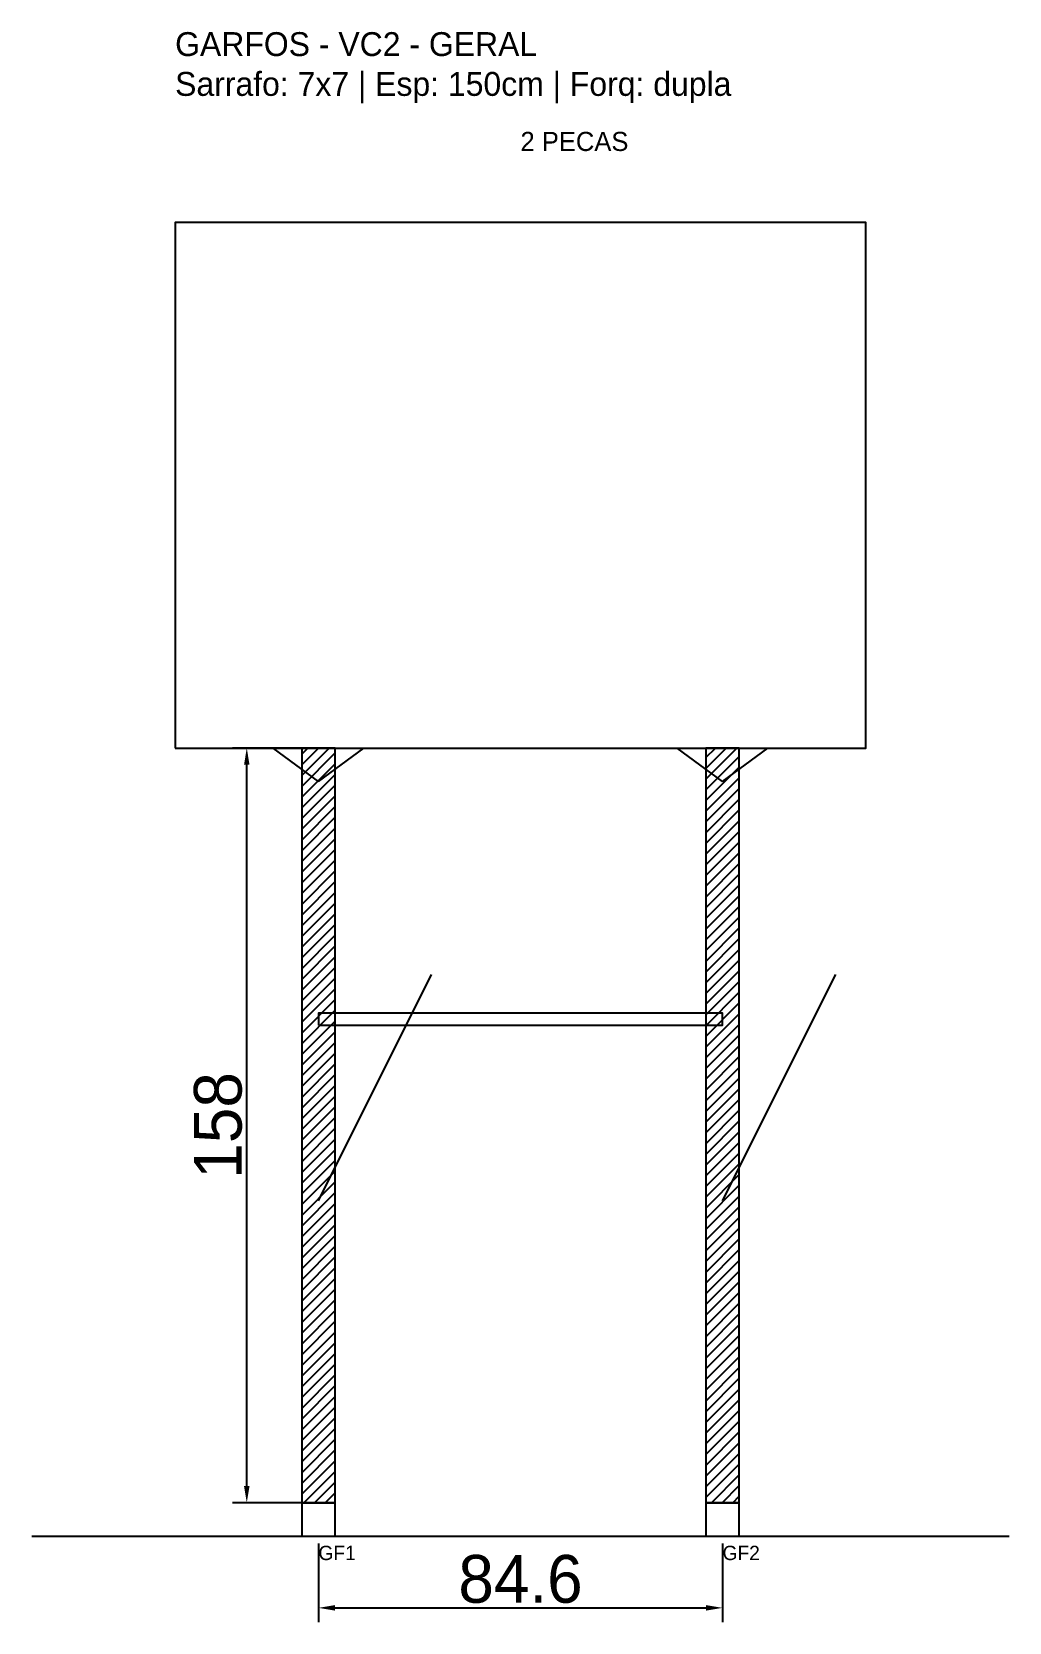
# Model space of a CAD drawing. Header units: metres. Extents: x -30 to 175, y -25 to 308.
import ezdxf

# ---------------------------------------------------------------- set-up
doc = ezdxf.new("R2010")
doc.units = ezdxf.units.M
for name, color, linetype in [('BARRA_ANCORAGEM', 1, 'Continuous'), ('COTA', 241, 'Continuous'), ('GARFOS OK', 3, 'Continuous'), ('NOME DA VIGA', 6, 'Continuous'), ('SARR_7x7', 40, 'Continuous'), ('TIRAS REESCORAMENTO', 252, 'Continuous'), ('VIGAS', 3, 'Continuous')]:
    doc.layers.add(name, color=color, linetype=linetype)
doc.dimstyles.new('EZ DXF', dxfattribs={"dimtxt": 10, "dimasz": 3.5, "dimexe": 3, "dimexo": 1.5, "dimgap": 1, "dimtad": 1, "dimdec": 1, "dimdsep": 46, "dimcen": 2.5, "dimazin": 3, "dimtfac": 1, "dimtmove": 0, "dimatfit": 3})

msp = doc.modelspace()

# ---------------------------------------------------------------- hatches: boundary and pattern name
at = {"layer": 'COTA'}
h = msp.add_hatch(dxfattribs=at)
h.set_pattern_fill('ANSI31', scale=0.5)
h.paths.add_polyline_path([(26.5, 0), (33.5, 0), (33.5, 158), (26.5, 158)])
h = msp.add_hatch(dxfattribs=at)
h.set_pattern_fill('ANSI31', scale=0.5)
h.paths.add_polyline_path([(111.1, 0), (118.1, 0), (118.1, 158), (111.1, 158)])

# ---------------------------------------------------------------- linework, layer by layer
at = {"layer": 'BARRA_ANCORAGEM'}
for p, q in [((30, 63.2), (53.7, 110.6)), ((114.6, 63.2), (138.3, 110.6))]:
    msp.add_line(p, q, dxfattribs=at)
at = {"layer": 'GARFOS OK'}
for p, q in [((30, 151), (20.5, 158)), ((20.5, 158), (39.5, 158)), ((30, 151), (39.5, 158)), ((114.6, 151), (105.1, 158)), ((105.1, 158), (124.1, 158)), ((114.6, 151), (124.1, 158))]:
    msp.add_line(p, q, dxfattribs=at)
at = {"layer": 'GARFOS OK', "linetype": 'CONTINUOUS'}
msp.add_line((-30, -7), (174.6, -7), dxfattribs=at)
at = {"layer": 'GARFOS OK'}
for points in [[(26.5, 0), (33.5, 0), (33.5, 158), (26.5, 158), (26.5, 0)], [(111.1, 0), (118.1, 0), (118.1, 158), (111.1, 158), (111.1, 0)]]:
    msp.add_lwpolyline(points, dxfattribs=at)
at = {"layer": 'SARR_7x7'}
for points in [[(26.5, -7), (33.5, -7), (33.5, 0), (26.5, 0), (26.5, -7)], [(111.1, -7), (118.1, -7), (118.1, 0), (111.1, 0), (111.1, -7)]]:
    msp.add_lwpolyline(points, dxfattribs=at)
at = {"layer": 'TIRAS REESCORAMENTO'}
msp.add_lwpolyline([(30, 100), (114.6, 100), (114.6, 102.5), (30, 102.5), (30, 100)], dxfattribs=at)
at = {"layer": 'VIGAS'}
msp.add_lwpolyline([(0, 158), (144.6, 158), (144.6, 268), (0, 268), (0, 158)], dxfattribs=at)

# ---------------------------------------------------------------- texts
at = {"layer": 'NOME DA VIGA'}
for s, height, p in [('2 PECAS', 4, (72.3, 283)), ('GF1', 3, (30, -12)), ('GF2', 3, (114.6, -12))]:
    msp.add_text(s, height=height, dxfattribs=at).set_placement(p)
at = {"layer": 'NOME DA VIGA', "insert": (0, 293), "char_height": 5, "attachment_point": 7}
msp.add_mtext('GARFOS - VC2 - GERAL\\PSarrafo: 7x7 | Esp: 150cm | Forq: dupla', dxfattribs=at)

# ---------------------------------------------------------------- dimensions: what is measured, and where the dimension line sits
at = {"layer": 'COTA'}
msp.add_linear_dim(base=(15, 0), p1=(30, 0), p2=(30, 158), angle=90, dimstyle='EZ DXF', dxfattribs=at).render()
msp.add_linear_dim(base=(30, -22), p1=(30, -7), p2=(114.6, -7), dimstyle='EZ DXF', dxfattribs=at).render()

doc.saveas('drawing.dxf')
